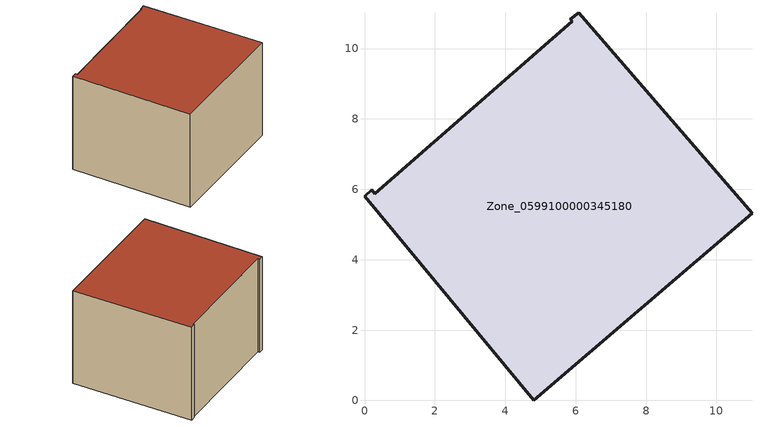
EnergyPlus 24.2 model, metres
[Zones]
Zone_0599100000345180
 floor ground (C_G): 5.85,10.83 6.08,11.03 11.01,5.32 4.8,0 0,5.81 0.21,5.99 0.3,5.88 5.9,10.77 z0
 wall outside (C_F): 4.8,0 11.01,5.32 6.08,11.03 5.85,10.83 5.9,10.77 0.3,5.88 0.21,5.99 0,5.81 4.8,0 z0:6.2
 roof outside (C_R): 6.08,11.03 5.85,10.83 5.9,10.77 0.3,5.88 0.21,5.99 0,5.81 4.8,0 11.01,5.32 z6.2
[BUILDING]
Pand.0599100000345180: North Axis=0; Terrain=City; Loads Convergence Tolerance Value=0.04; Temperature Convergence Tolerance Value=0.4; Solar Distribution=FullExterior; Maximum Number of Warmup Days=25; Minimum Number of Warmup Days=1
[Site:Location]
Rotterdam.The.Hague.AP_ZH_NLD Design_Conditions: Latitude=51.96; Longitude=4.45; Time Zone=1; Elevation=-4.5
[SITE:GROUNDTEMPERATURE:BUILDINGSURFACE]
18, 18, 18, 18, 18, 18, 18, 18, 18, 18, 18, 18
[MATERIAL] Thermal Absorptance=0.9; Solar Absorptance=0.7; Visible Absorptance=0.7
Name | Roughness | Thickness | Conductivity | Density | Specific Heat
G.TI.1992-2005 | MediumSmooth | 0.15 | 0.06 | 540 | 1210
F.TI.1992-2005 | Rough | 0.3 | 0.12 | 1920 | 840
R.TI.1992-2005 | MediumRough | 0.2 | 0.08 | 1500 | 1000
[CONSTRUCTION]
C_G: G.TI.1992-2005
C_F: F.TI.1992-2005
C_R: R.TI.1992-2005
[ZONE]
Zone_0599100000345180: Type=1; Multiplier=1; Ceiling Height=Autocalculate; Volume=Autocalculate; Floor Area=autocalculate; Part of Total Floor Area=Yes
[ZONEINFILTRATION:DESIGNFLOWRATE]
Infil_Zone_0599100000345180: Zone or ZoneList or Space or SpaceList=Zone_0599100000345180; Schedule=AlwaysOn; Design Flow Rate Calculation Method=Flow/Area; Flow Rate per Floor Area=0.0015; Constant Term Coefficient=1; Temperature Term Coefficient=0; Velocity Term Coefficient=0; Velocity Squared Term Coefficient=0
[HVACTEMPLATE:ZONE:IDEALLOADSAIRSYSTEM]
Zone_0599100000345180: Maximum Heating Supply Air Temperature=50; Minimum Cooling Supply Air Temperature=13; Maximum Heating Supply Air Humidity Ratio=0.0156; Minimum Cooling Supply Air Humidity Ratio=0.0077; Heating Limit=NoLimit; Cooling Limit=NoLimit; Dehumidification Control Type=ConstantSensibleHeatRatio; Cooling Sensible Heat Ratio=0.7; Dehumidification Setpoint=60; Humidification Control Type=None; Humidification Setpoint=30; Outdoor Air Method=None; Outdoor Air Flow Rate per Person=0.00944; Outdoor Air Flow Rate per Zone Floor Area=0; Outdoor Air Flow Rate per Zone=0; Demand Controlled Ventilation Type=None; Outdoor Air Economizer Type=NoEconomizer; Heat Recovery Type=None; Sensible Heat Recovery Effectiveness=0.7; Latent Heat Recovery Effectiveness=0.65
[ZONECONTROL:THERMOSTAT]
ThermostatControl_Zone_0599100000345180: Zone or ZoneList=Zone_0599100000345180; Control Type Schedule=DualSetpointControlType; Control 1=Thermostat_Zone_0599100000345180; Temperature Difference Between Cutout And Setpoint=0
[THERMOSTATSETPOINT:DUALSETPOINT]
Thermostat_Zone_0599100000345180: Heating Setpoint Temperature Schedule=HeatingSetpoint_Zone_0599100000345180; Cooling Setpoint Temperature Schedule=CoolingSetpoint_Zone_0599100000345180
[SCHEDULE:COMPACT]
HeatingSetpoint_Zone_0599100000345180: Through: 12/31, For: AllDays, Until: 24:00, 21
CoolingSetpoint_Zone_0599100000345180: Through: 12/31, For: AllDays, Until: 24:00, 24
DualSetpointControlType: Through: 12/31, For: AllDays, Until: 24:00, 4
AlwaysOn: Through: 12/31, For: AllDays, Until: 24:00, 1
